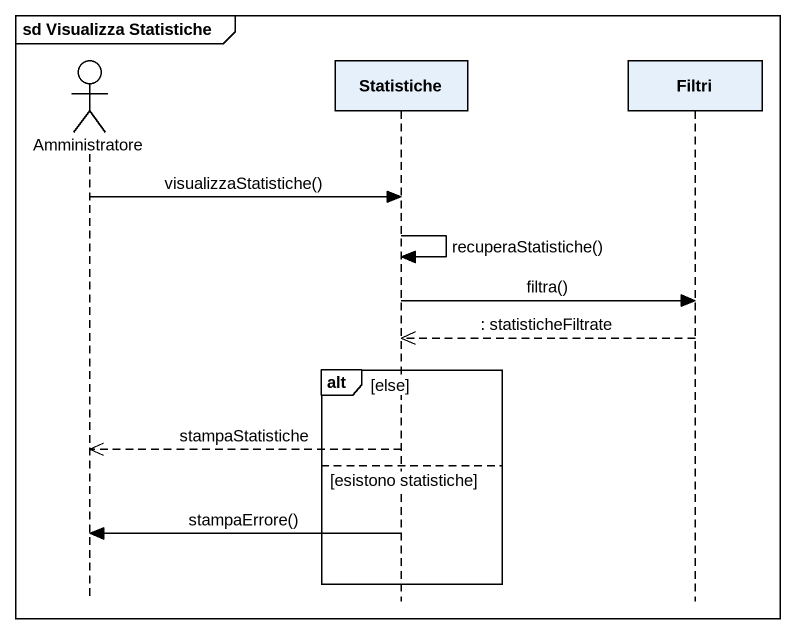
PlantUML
@startuml
mainframe sd Visualizza Statistiche
hide footbox
actor Amministratore
participant Statistiche
participant Filtri

Amministratore -> Statistiche : visualizzaStatistiche()
Statistiche -> Statistiche : recuperaStatistiche()
Statistiche -> Filtri : filtra()
Filtri -->> Statistiche : : statisticheFiltrate
alt else
  Statistiche -->> Amministratore : stampaStatistiche
else esistono statistiche
  Statistiche -> Amministratore : stampaErrore()
end
@enduml
